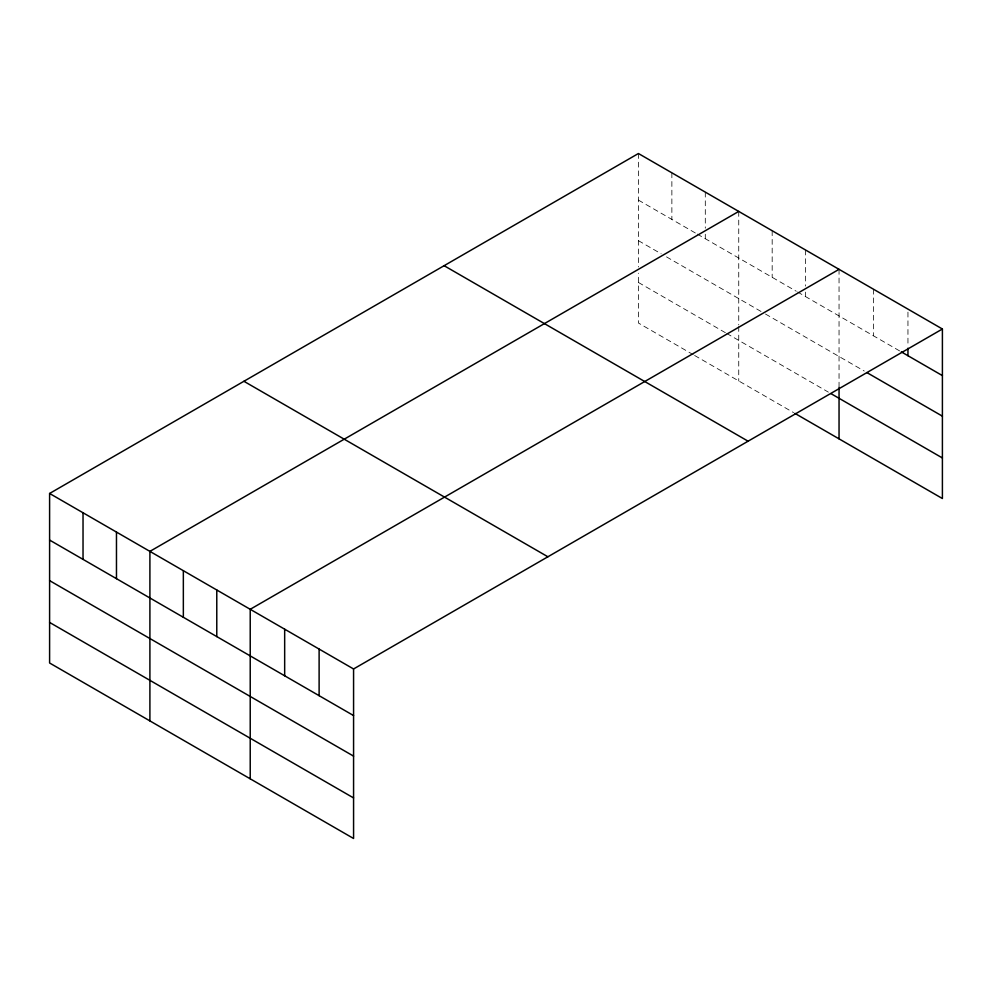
<?xml version="1.0" encoding="UTF-8"?>
<svg xmlns="http://www.w3.org/2000/svg" width="992" height="992" viewBox="0 0 992 992"><rect width="100%" height="100%" fill="white"/><g stroke="black" fill="none" stroke-linecap="round" stroke-linejoin="round"><path stroke-width="0.74" stroke-dasharray="4.96 3.72" d="M638.426 200.111L695.938 233.318M697.277 234.087L796.254 291.226M797.593 291.995L900.004 351.131M638.426 240.672L661.168 253.803M666.512 256.891L764.15 313.261M765.489 314.03L864.23 371.033M638.426 282.472L725.363 332.667M726.702 333.436L828.357 392.125M693.272 354.69L638.426 323.032L638.426 273.184M694.611 355.471L793.575 412.61M907.953 312.12L907.953 346.692M873.506 289.23L873.506 335.829M839.046 269.34L839.046 387.463M805.616 250.034L805.616 286.105M805.616 292.119L805.616 296.633M772.173 230.727L772.173 277.326M738.742 211.42L738.742 324.905M738.742 326.455L738.742 380.953M705.3 192.126L705.3 228.197M705.3 234.211L705.3 238.725M671.869 172.819L671.869 219.418M638.426 153.512L638.426 266.997"/><path stroke-width="1.49" d="M942.4 329.009L638.426 153.512L49.6 493.47L49.6 662.991L353.574 838.488L353.574 668.968L942.4 329.009L942.4 498.53L794.914 413.379M738.742 211.42L149.904 551.378L149.904 720.911M839.046 269.34L250.22 609.299L250.22 778.819M901.331 351.887L942.4 375.608M866.872 372.57L942.4 416.169M831.023 393.663L942.4 457.969M444.118 265.695L748.08 441.192M243.92 381.288L547.882 556.772M49.6 493.47L353.574 668.968M49.6 540.07L353.574 715.567M49.6 580.63L353.574 756.127M49.6 622.43L353.574 797.928M907.953 348.204L907.953 355.719M839.046 387.463L839.046 438.861M319.114 649.078L319.114 695.677M284.667 629.188L284.667 675.788M216.777 589.992L216.777 636.591M183.346 570.685L183.346 617.284M116.473 532.084L116.473 578.683M83.03 512.777L83.03 559.376"/></g></svg>
